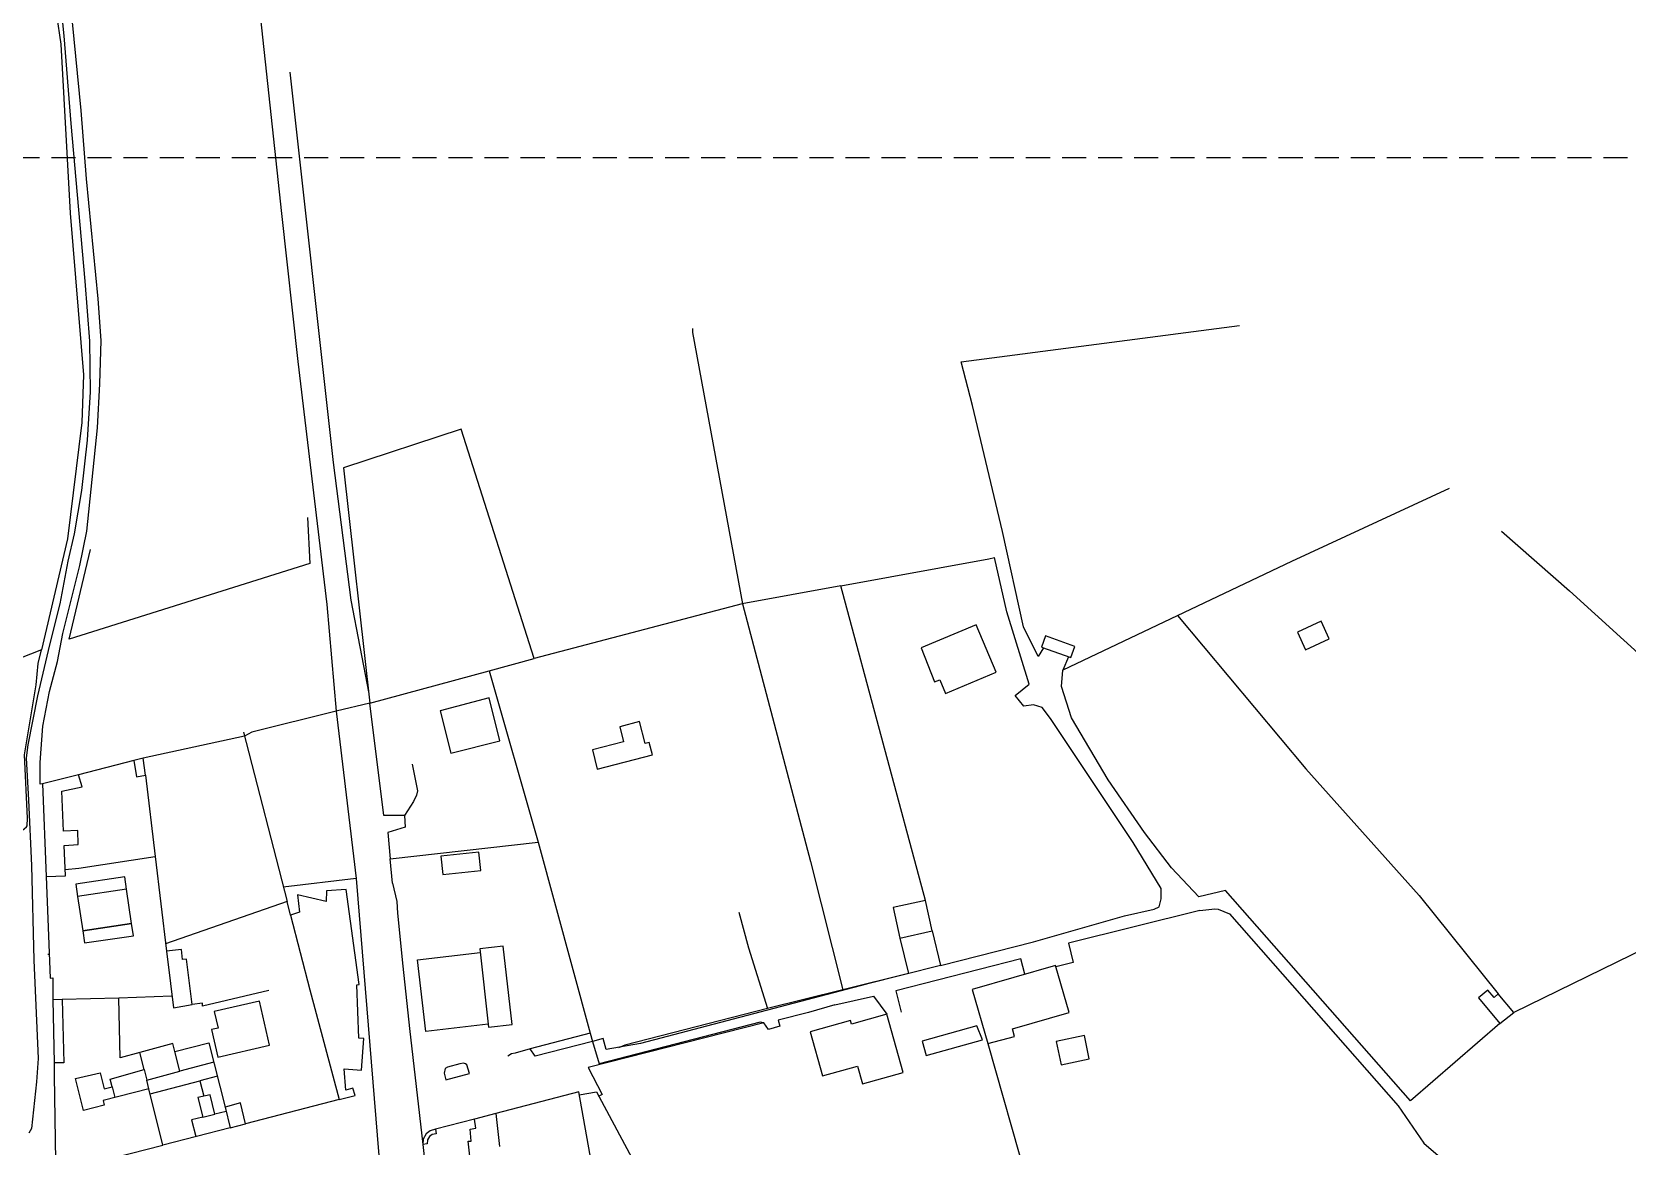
# Model space of a CAD drawing. Header units: millimetres. Extents: x 487814 to 495125, y 4392873 to 4398925.
# Drawn here: x 492386.5 to 492807.4, y 4397899.7 to 4398193.6 of the extents above; entities that cross this region are included whole.
import ezdxf

# ---------------------------------------------------------------- set-up
doc = ezdxf.new("R2010")
doc.units = ezdxf.units.MM
doc.linetypes.add('TRAZOS2', pattern=[9.525, 6.35, -3.175])
doc.layers.add('Cartografia_Base', color=8, linetype='Continuous')
doc.layers.add('Tramo_MT__15_S_E_Trazado', color=5, linetype='TRAZOS2')

msp = doc.modelspace()

# ---------------------------------------------------------------- linework, layer by layer
at = {"layer": 'Cartografia_Base'}
for p, q in [((492388.99, 4398030.63, 128.71), (492291.55, 4397992.2, 129.91)), ((492660, 4398028.79, 135.04), (492658.49, 4398025.28, 135.05)), ((492507.16, 4398025.1, 127.91), (492520.04, 4397979.85, 127.37)), ((492475.67, 4398016.52, 124.4), (492466.78, 4398014.42, 124.71)), ((492442.58, 4398007.85, 124.97), (492415.85, 4398002.07, 124.81)), ((492442.32, 4398008.87, 125.65), (492453.8, 4397964.19, 125.65)), ((492413.38, 4398001.44, 127.41), (492398.73, 4397997.68, 127.34)), ((492416.47, 4397997.52, 126.45), (492418.96, 4397976.12, 127.46)), ((492481.03, 4397975.45, 126.94), (492520.04, 4397979.85, 127.37)), ((492418.96, 4397976.12, 127.46), (492421.97, 4397951.12, 127.04)), ((492481.62, 4397969.04, 126.51), (492481.03, 4397975.45, 126.94)), ((492472.06, 4397970.28, 124.09), (492452.81, 4397968.01, 124.54)), ((492481.62, 4397969.04, 126.51), (492482.73, 4397964.19, 124.33)), ((492453.8, 4397964.19, 125.65), (492421.72, 4397953.09, 124.45)), ((492454.71, 4397960.65, 125.65), (492453.8, 4397964.19, 125.65)), ((492482.73, 4397964.19, 124.33), (492482.9, 4397961.17, 124.31)), ((492482.9, 4397961.17, 124.31), (492484.38, 4397947.19, 125.02)), ((492816.21, 4397953.86, 134.03), (492777.48, 4397934.98, 132.36)), ((492390.98, 4397950.24, 125.95), (492390.66, 4397950.21, 125.95)), ((492484.38, 4397947.19, 125.02), (492486.14, 4397930.76, 124.66)), ((492661.23, 4397948.11, 126.13), (492656.66, 4397947, 126.14)), ((492423.43, 4397939.25, 127.04), (492409.41, 4397938.74, 127.04)), ((492600.44, 4397940.94, 126.23), (492580.59, 4397935.99, 123.68)), ((492598.31, 4397936.99, 125.9), (492591.36, 4397934.95, 125.76)), ((492486.14, 4397930.76, 124.66), (492489.65, 4397900.16, 124.07)), ((492534.39, 4397927.3, 123.17), (492536.19, 4397921.41, 123.06)), ((492638.73, 4397926.75, 128.4), (492656.16, 4397865.27, 124.18)), ((492434.49, 4397921.81, 130.15), (492425.54, 4397919.43, 129.81)), ((492416.1, 4397919.87, 129.14), (492416.77, 4397917.1, 129.14)), ((492435.41, 4397918.15, 132.86), (492430.79, 4397916.94, 132.81)), ((492407.67, 4397915.34, 128.94), (492408.39, 4397912.54, 128.94)), ((492417.66, 4397913.52, 132.68), (492430.79, 4397916.94, 132.81)), ((492430.79, 4397916.94, 132.81), (492431.84, 4397912.86, 125.26)), ((492467.58, 4397911.95, 125.51), (492442.86, 4397905.6, 125.59)), ((492437.72, 4397908.86, 125.19), (492434.71, 4397908.08, 132.99)), ((492508.89, 4397908.28, 125.68), (492503.28, 4397906.82, 125.66)), ((492438.8, 4397904.55, 125.13), (492420.98, 4397899.97, 125.19))]:
    msp.add_line(p, q, dxfattribs=at)
for points in [[(492435.03, 4398306.68, 132.67), (492452.3, 4398145.72, 128.28), (492456.62, 4398106.68, 127.11), (492464.26, 4398042.54, 125.2), (492466.78, 4398014.42, 124.27), (492472.06, 4397970.28, 124.09), (492478.02, 4397897.24, 124.53)], [(492387.24, 4398258.84, 131.85), (492392.02, 4398212.26, 129.75), (492387.46, 4398211.19, 129.87), (492387.81, 4398206.65, 129.94), (492391.85, 4398205.95, 129.91), (492394.14, 4398190.37, 129.22), (492396.6, 4398145.83, 129.07), (492400.12, 4398103.2, 129.26), (492399.6, 4398090.58, 128.88), (492395.83, 4398059.92, 127.31), (492388.99, 4398030.63, 128.71)], [(492392.18, 4398219.31, 128.46), (492394.88, 4398192.6, 128.15), (492396.75, 4398169.47, 127.69), (492400.46, 4398127.84, 126.89), (492401.66, 4398112.02, 126.86), (492401.88, 4398098.67, 126.35), (492401.06, 4398085.93, 126.01), (492399.58, 4398072.65, 125.87), (492397.6, 4398061.26, 125.86), (492395.97, 4398054.03, 125.68), (492393.82, 4398042.72, 125.68), (492391.08, 4398031.96, 125.68), (492387.96, 4398018.48, 126.34), (492385.43, 4398005.53, 126.34), (492384.94, 4398002.09, 126.35), (492385.6, 4397990.97, 126.41), (492386.34, 4397973.7, 126.49), (492386.98, 4397948.75, 126.43), (492388.08, 4397922.84, 125.84), (492387.65, 4397916.64, 125.89), (492386.32, 4397904.38, 125.81), (492385.7, 4397903.08, 126.53)], [(492389.26, 4397995.25, 126.19), (492388.64, 4397995.14, 126.18), (492388.63, 4398000.94, 126.18), (492389.38, 4398010.47, 125.7), (492391.13, 4398019.59, 125.7), (492393.26, 4398027.55, 125.72), (492394.63, 4398034.89, 125.73), (492399.12, 4398052.83, 125.89), (492400.93, 4398061.97, 126.01), (492403.79, 4398089.15, 126.17), (492404.38, 4398100.82, 126.55), (492404.73, 4398112.24, 126.65), (492403.92, 4398123.22, 126.85), (492400.86, 4398154.92, 127.5), (492399.44, 4398172.9, 127.6), (492395.25, 4398215.97, 128.71)], [(492454.5, 4398183, 129.39), (492466.01, 4398080.07, 126.1), (492470.62, 4398043.76, 125.06), (492475.38, 4398019.08, 128.49)], [(492560.75, 4398115.36, 129.79), (492560.82, 4398114.35, 129.73), (492573.96, 4398042.74, 130.19), (492591.89, 4397974.79, 127.68), (492600.44, 4397940.94, 126.23)], [(492653.45, 4398031.12, 135.25), (492652, 4398028.84, 135.25), (492648.15, 4398036.73, 135.25), (492642.63, 4398061.88, 135.41), (492634.65, 4398095.09, 135.51), (492631.65, 4398106.62, 134.64), (492705.13, 4398116.22, 140.08)], [(492507.16, 4398025.1, 127.91), (492518.99, 4398028.32, 128.21), (492499.7, 4398088.81, 127.68), (492468.72, 4398078.63, 127.83), (492475.67, 4398016.52, 128.47), (492507.16, 4398025.1, 127.91)], [(492760.45, 4398073.17, 141.68), (492718.82, 4398053.93, 139.93), (492658.49, 4398025.28, 135.05)], [(492459.2, 4398065.55, 127.87), (492459.83, 4398053.41, 126), (492396.32, 4398033.43, 126.42), (492401.96, 4398057.11, 128.74)], [(492774.26, 4398061.96, 141.68), (492792.23, 4398046.16, 139.85), (492834.22, 4398008.06, 137.53), (492863.37, 4397978.43, 133.76)], [(492622.25, 4397964.5, 130.27), (492599.95, 4398047.48, 131.21), (492639, 4398054.59, 133.42), (492640.48, 4398055, 133.31)], [(492624.04, 4397956.45, 130.15), (492626.2, 4397947.3, 130.15), (492650.8, 4397953.62, 130.07), (492674.77, 4397960.4, 130.64), (492682.62, 4397962.23, 130.54), (492683.95, 4397962.78, 130.54), (492684.5, 4397964.96, 130.72), (492684.43, 4397967.62, 130.73), (492677.1, 4397979.76, 131.64), (492655.29, 4398012.51, 134.09), (492653.08, 4398015.42, 134.09), (492650.73, 4398016.07, 134.1), (492648.25, 4398015.73, 134.11), (492645.92, 4398018.61, 134.12), (492649.62, 4398021.55, 133.9), (492643.71, 4398040.63, 133.56), (492640.48, 4398055, 133.31)], [(492599.95, 4398047.48, 131.21), (492573.9, 4398042.73, 129.73), (492518.99, 4398028.32, 127.91)], [(492688.73, 4398039.64, 136.85), (492722.65, 4397999.19, 134.83), (492752.51, 4397965.79, 132.21), (492773.4, 4397939.85, 131.22)], [(492627.55, 4398019.13, 130.62), (492640.88, 4398024.74, 131.28), (492635.63, 4398037.21, 131.7), (492621.13, 4398031.11, 130.75), (492624.64, 4398022.16, 130.64), (492626.03, 4398022.74, 130.72), (492627.55, 4398019.13, 130.62)], [(492722.55, 4398030.65, 140.41), (492728.77, 4398033.51, 140.41), (492726.64, 4398038.16, 140.41), (492720.41, 4398035.3, 140.41), (492722.55, 4398030.65, 140.41)], [(492660.61, 4398028.57, 138.08), (492661.67, 4398031.54, 138.08), (492653.92, 4398034.3, 138.08), (492652.86, 4398031.33, 138.08), (492660.61, 4398028.57, 138.08)], [(492353.92, 4397971.44, 128.2), (492379.22, 4397979.83, 127.56), (492384.46, 4397983.37, 127.5), (492385.04, 4397983.92, 127.5), (492385.18, 4397984.21, 127.42), (492385.31, 4397986.2, 127.28), (492384.52, 4398002.95, 127.33), (492387.62, 4398021.36, 128.12), (492388.15, 4398027.03, 128.88), (492388.99, 4398030.63, 128.71)], [(492773.82, 4397932.06, 131.18), (492750.25, 4397911.6, 129.88), (492701.43, 4397967.12, 130.38), (492694.38, 4397965.48, 129.21), (492687.21, 4397973.07, 130.03), (492680.1, 4397982.4, 131.35), (492670.45, 4397996.29, 132.72), (492660.79, 4398012.69, 134.19), (492658.13, 4398020.91, 133.98), (492658.49, 4398025.28, 135.05)], [(492466.78, 4398014.42, 124.27), (492444.49, 4398008.94, 124.92), (492442.58, 4398007.85, 124.97)], [(492486.81, 4398000.47, 126.12), (492488.21, 4397993.39, 126.05), (492488, 4397992.25, 126), (492487.19, 4397990.63, 125.76), (492484.75, 4397986.91, 127.08), (492479.31, 4397986.87, 128.4), (492475.67, 4398016.52, 128.47)], [(492507.11, 4398017.92, 125.51), (492494.19, 4398014.49, 125.3), (492497.02, 4398003.35, 125.17), (492509.98, 4398006.64, 125.29), (492507.11, 4398017.92, 125.51)], [(492535.62, 4397999.18, 125.1), (492550.22, 4398002.9, 125.7), (492549.39, 4398006.14, 125.86), (492548.32, 4398005.87, 125.8), (492546.84, 4398011.67, 126.07), (492541.57, 4398010.33, 125.79), (492542.59, 4398006.35, 125.6), (492534.38, 4398004.26, 125.21), (492535.62, 4397999.18, 125.1)], [(492415.85, 4398002.07, 124.81), (492413.38, 4398001.44, 124.85), (492414.04, 4397997.09, 124.95), (492416.47, 4397997.52, 124.91), (492415.85, 4398002.07, 124.81)], [(492390.19, 4397970.83, 126.26), (492395.3, 4397971.04, 125.36), (492394.98, 4397978.96, 125.7), (492398.67, 4397979.24, 125.78), (492398.58, 4397982.98, 125.7), (492394.82, 4397982.77, 125.86), (492394.38, 4397993.33, 125.81), (492399.7, 4397994.52, 125.33), (492398.73, 4397997.68, 125.34), (492389.26, 4397995.25, 126.19), (492390.19, 4397970.83, 126.26)], [(492484.75, 4397986.91, 127.08), (492484.96, 4397983.81, 127.1), (492480.42, 4397982.44, 127.42), (492481.03, 4397975.45, 126.94)], [(492494.89, 4397971.38, 128.24), (492504.94, 4397972.43, 128.24), (492504.44, 4397977.21, 128.24), (492494.39, 4397976.16, 128.24), (492494.89, 4397971.38, 128.24)], [(492520.04, 4397979.85, 127.37), (492533.8, 4397929.46, 124.71), (492517.97, 4397925.37, 124.65), (492513.98, 4397924.18, 124.65), (492513.02, 4397924.08, 124.19), (492512.09, 4397923.4, 124.27)], [(492395.23, 4397972.69, 127.61), (492398.89, 4397972.99, 127.61), (492418.96, 4397976.12, 127.46)], [(492390.19, 4397970.83, 128.67), (492391.25, 4397944.02, 129.06), (492391.96, 4397944.06, 129.06), (492392.03, 4397938.32, 128.27)], [(492411.47, 4397967.5, 128.9), (492410.99, 4397970.69, 128.9), (492398.07, 4397968.77, 128.9), (492398.54, 4397965.58, 128.9)], [(492399.87, 4397956.52, 125.81), (492412.78, 4397958.44, 125.56), (492411.47, 4397967.5, 125.58), (492398.54, 4397965.58, 125.76), (492399.87, 4397956.52, 125.81)], [(492459.8, 4397940.95, 124.29), (492467.58, 4397911.95, 124.39), (492471.76, 4397913.02, 124.4), (492471.16, 4397915.01, 124.42), (492469.29, 4397914.46, 124.41), (492468.87, 4397920.07, 124.48), (492473.47, 4397919.76, 124.47), (492474.03, 4397928.08, 124.57), (492472.74, 4397928.17, 124.56), (492472.24, 4397942.28, 124.28), (492472.87, 4397942.34, 124.28), (492469.37, 4397967.36, 124.17), (492464.25, 4397967.01, 124.29), (492464.09, 4397964.23, 124.31), (492456.56, 4397965.95, 124.47), (492457.1, 4397961.4, 124.42), (492454.71, 4397960.65, 124.41), (492459.8, 4397940.95, 124.29)], [(492615.53, 4397954.56, 125.79), (492624.04, 4397956.45, 126.48), (492622.25, 4397964.5, 126.88), (492613.74, 4397962.61, 126.19), (492615.53, 4397954.56, 125.79)], [(492573.04, 4397961.41, 124.85), (492575.6, 4397952.02, 124.34), (492580.59, 4397935.99, 123.68)], [(492694.69, 4397961.86, 127.99), (492660.03, 4397953.24, 127.03), (492661.23, 4397948.11, 126.13)], [(492694.69, 4397961.86, 127.94), (492698.64, 4397962.27, 127.83), (492699.51, 4397962.21, 128.51), (492702.53, 4397960.97, 128.44), (492746.99, 4397910.29, 128.06), (492753.79, 4397900.48, 127.79), (492769.27, 4397887.23, 128.29)], [(492399.87, 4397956.52, 125.81), (492400.35, 4397953.28, 129), (492413.26, 4397955.17, 129), (492412.78, 4397958.44, 125.56), (492399.87, 4397956.52, 125.81)], [(492423, 4397942.58, 125.21), (492423.85, 4397936.2, 125.12), (492428.73, 4397937.02, 124.98), (492427.28, 4397949.03, 124.93), (492426.24, 4397948.92, 124.98), (492425.91, 4397951.57, 124.98), (492421.97, 4397951.12, 125.17), (492423, 4397942.58, 125.21)], [(492506.97, 4397931.08, 123.69), (492513.17, 4397931.77, 123.68), (492510.87, 4397952.4, 124.19), (492504.68, 4397951.71, 124.2), (492506.97, 4397931.08, 123.69)], [(492615.53, 4397954.56, 127.34), (492617.76, 4397945.24, 127.64), (492600.44, 4397940.94, 126.23)], [(492506.88, 4397931.87, 130.74), (492490.46, 4397929.93, 130.74), (492488.22, 4397948.83, 130.74), (492504.78, 4397950.79, 130.74)], [(492626.2, 4397947.3, 126.03), (492606.73, 4397942.39, 125.23), (492547.03, 4397926.74, 122.83), (492538, 4397925.14, 122.84), (492537.2, 4397928.07, 122.82), (492534.39, 4397927.3, 123.03)], [(492648.52, 4397945.06, 127.99), (492647.44, 4397949.11, 127.74), (492614.46, 4397940.65, 126.44), (492615.84, 4397934.99, 126.41)], [(492638.73, 4397926.75, 124.96), (492645.79, 4397928.65, 124.98), (492645.23, 4397930.6, 125.09), (492660.15, 4397934.9, 125.05), (492656.56, 4397947.37, 126.06), (492634.61, 4397941.04, 125.7), (492638.73, 4397926.75, 124.96)], [(492392.37, 4397918.23, 126.14), (492392.72, 4397895.85, 125.9), (492395.87, 4397893.52, 125.72), (492420.98, 4397899.97, 125.19), (492417.33, 4397914.82, 125.01), (492405.24, 4397911.74, 125.5), (492405.56, 4397910.51, 125.51), (492400.07, 4397909.08, 125.74), (492398.01, 4397917.53, 125.79), (492404.44, 4397919, 125.46), (492405.57, 4397914.77, 125.45), (492407.67, 4397915.34, 125.36), (492407.16, 4397917.36, 125.35), (492416.1, 4397919.87, 124.98), (492414.99, 4397924.4, 124.96), (492409.72, 4397922.98, 125.18), (492409.41, 4397938.74, 125.27), (492394.47, 4397938.36, 125.97), (492394.89, 4397921.69, 125.96), (492392.32, 4397921.62, 126.14), (492392.37, 4397918.23, 126.14)], [(492448.96, 4397940.77, 125.04), (492431.48, 4397936.61, 126.55), (492431.47, 4397937.4, 126.61), (492428.73, 4397937.02, 126.67)], [(492598.31, 4397936.99, 125.9), (492608.53, 4397939.28, 125.74), (492612.06, 4397934.48, 126.12)], [(492773.4, 4397939.85, 130.02), (492772.29, 4397938.92, 129.98), (492770.68, 4397940.85, 130.03), (492768.2, 4397938.77, 129.82), (492773.82, 4397932.06, 129.64), (492777.48, 4397934.98, 129.91), (492773.4, 4397939.85, 130.02)], [(492394.47, 4397938.36, 129.57), (492392.03, 4397938.32, 129.57), (492392.32, 4397921.62, 126.14)], [(492435.54, 4397923.2, 125.09), (492449.16, 4397926.34, 124.52), (492446.49, 4397937.91, 124.34), (492434.6, 4397935.17, 124.71), (492435.6, 4397930.81, 124.74), (492433.88, 4397930.42, 124.81), (492435.54, 4397923.2, 125.09)], [(492591.36, 4397934.95, 125.76), (492583.4, 4397932.9, 125.08), (492583.83, 4397931.33, 124.74), (492580.81, 4397930.44, 124.07), (492579.65, 4397932.25, 124.06), (492533.23, 4397920.4, 123.03), (492536.94, 4397913.27, 122.75), (492536.11, 4397912.84, 122.75)], [(492580.59, 4397935.99, 123.68), (492542.92, 4397926.3, 122.9), (492541.22, 4397925.62, 122.92)], [(492595.13, 4397918.23, 123.28), (492604.3, 4397920.78, 124.11), (492605.62, 4397916.08, 123.98), (492616.39, 4397919.11, 124.5), (492612.06, 4397934.48, 125.13), (492602.78, 4397931.87, 124.87), (492602.52, 4397932.81, 124.93), (492591.87, 4397929.81, 123.73), (492595.13, 4397918.23, 123.28)], [(492579.65, 4397932.25, 124.06), (492578.61, 4397932.4, 123.25), (492536.19, 4397921.41, 123.06)], [(492622.49, 4397923.57, 124.77), (492637.27, 4397927.7, 125.01), (492635.86, 4397931.44, 125.2), (492621.42, 4397927.4, 125), (492622.49, 4397923.57, 124.77)], [(492424.18, 4397924.69, 127.45), (492423.64, 4397926.74, 127.45), (492414.99, 4397924.4, 127.55)], [(492417.33, 4397914.82, 125.01), (492416.77, 4397917.1, 125), (492425.54, 4397919.43, 125.03), (492424.18, 4397924.69, 124.95), (492433.2, 4397926.92, 124.96), (492437.44, 4397910, 125.2)], [(492533.8, 4397929.46, 123.33), (492534.39, 4397927.3, 123.17), (492519.29, 4397923.42, 123.35), (492517.97, 4397925.37, 123.35)], [(492658.05, 4397921.14, 127.95), (492665.5, 4397922.68, 127.95), (492664.23, 4397928.83, 127.95), (492656.78, 4397927.29, 127.95), (492658.05, 4397921.14, 127.95)], [(492495.73, 4397917.22, 124.57), (492501.9, 4397918.84, 124.57), (492501.21, 4397921.13, 124.57), (492500.88, 4397921.41, 124.57), (492500.36, 4397921.56, 124.57), (492499.4, 4397921.43, 124.57), (492496.15, 4397920.55, 124.57), (492495.55, 4397920.17, 124.57), (492495.27, 4397918.97, 124.57), (492495.73, 4397917.22, 124.57)], [(492534.56, 4397892.78, 122.68), (492530.77, 4397914, 123.68), (492508.89, 4397908.28, 124.14), (492509.87, 4397899.61, 123.37)], [(492530.91, 4397913.21, 124.54), (492535.48, 4397914.04, 124.52), (492563.59, 4397861.45, 123.41), (492549.57, 4397859.92, 123.7)], [(492431.53, 4397907.31, 125.24), (492434.71, 4397908.08, 132.99), (492433.47, 4397913.26, 133.08), (492430.29, 4397912.49, 125.27), (492431.53, 4397907.31, 125.24)], [(492438.8, 4397904.55, 125.13), (492442.86, 4397905.6, 125.11), (492441.53, 4397911.08, 125.19), (492437.44, 4397910, 125.2), (492438.8, 4397904.55, 125.13)], [(492431.53, 4397907.31, 125.24), (492428.62, 4397906.61, 132.77), (492429.75, 4397902.22, 131.8)], [(492504.47, 4397875.16, 123.57), (492501.63, 4397900.97, 123.84), (492502.38, 4397901.02, 123.81), (492502.08, 4397904.14, 123.73), (492503.65, 4397904.44, 123.66), (492503.28, 4397906.82, 123.61), (492492.99, 4397904.13, 124.09), (492493.11, 4397902.95, 124.1), (492492.06, 4397902.74, 124.11), (492491.37, 4397902.25, 124.11), (492490.84, 4397901.33, 124.12), (492490.79, 4397900.29, 124.12), (492489.65, 4397900.16, 124.14), (492491.92, 4397879.78, 123.69)], [(492492.99, 4397904.13, 125.1), (492491.6, 4397903.71, 125.09), (492490.52, 4397902.93, 125.06), (492489.74, 4397901.53, 125.03), (492489.65, 4397900.16, 125.01)]]:
    msp.add_polyline3d(points, dxfattribs=at)
at = {"layer": 'Tramo_MT__15_S_E_Trazado', "linetype": 'TRAZOS2'}
msp.add_lwpolyline([(490296.11, 4398160.52), (494163.23, 4398160.52), (494163.23, 4394637.06), (490296.11, 4394637.06)], close=True, dxfattribs=at)

doc.saveas('drawing.dxf')
